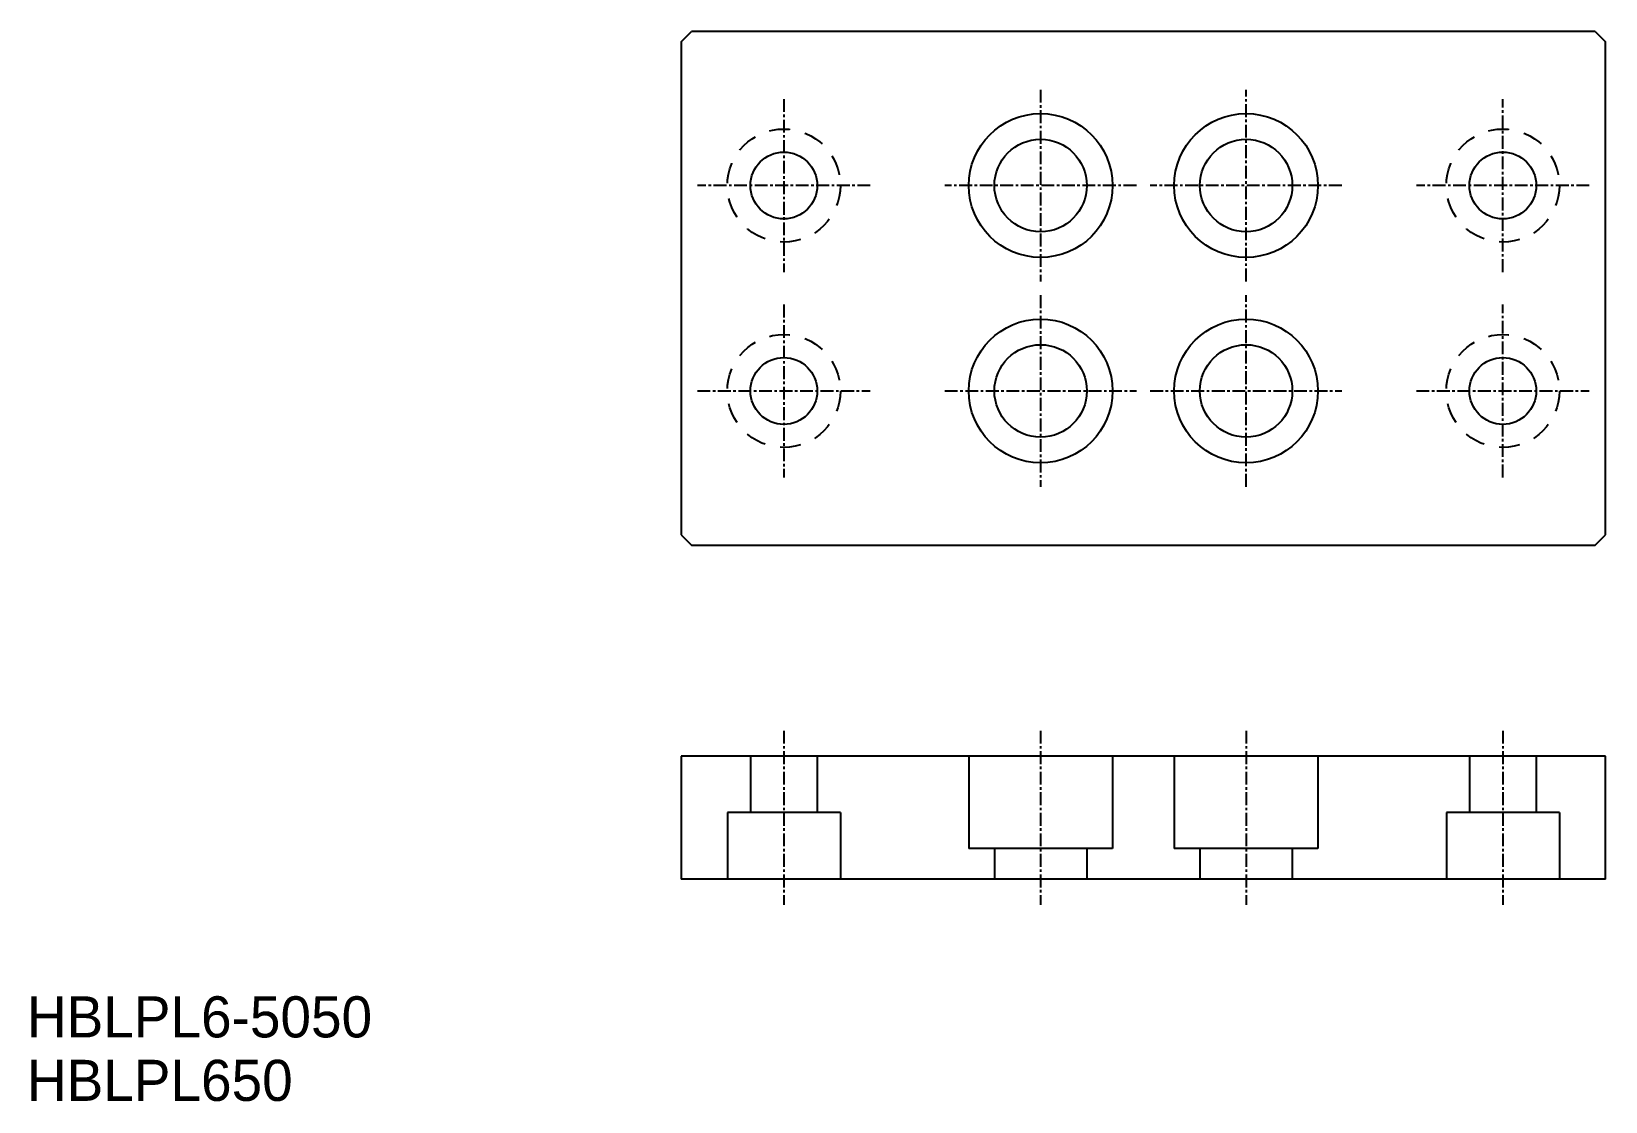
# Model space of a CAD drawing. Extents: x 0 to 154, y 10 to 114.
import ezdxf

# ---------------------------------------------------------------- set-up
doc = ezdxf.new("R2010")
doc.units = 0
doc.linetypes.add('CENTER', pattern=[2, 1.25, -0.25, 0.25, -0.25])
doc.linetypes.add('DASHED', pattern=[3.5, 2, -1.5])
doc.layers.get('0').update_dxf_attribs({"linetype": 'CONTINUOUS'})
doc.layers.add('CENTER', color=1, linetype='CENTER')

msp = doc.modelspace()

# ---------------------------------------------------------------- linework, layer by layer
at = {"color": 7, "linetype": 'CONTINUOUS'}
for p, q in [((63.69, 112.82), (64.69, 113.82)), ((152.69, 113.82), (64.69, 113.82)), ((152.69, 113.82), (153.69, 112.82)), ((63.69, 112.82), (63.69, 64.82)), ((153.69, 64.82), (153.69, 112.82)), ((63.69, 64.82), (64.69, 63.82)), ((152.69, 63.82), (153.69, 64.82)), ((64.69, 63.82), (152.69, 63.82)), ((153.69, 43.28), (63.69, 43.28)), ((63.69, 43.28), (63.69, 31.28)), ((70.44, 43.28), (70.44, 37.78)), ((76.94, 43.28), (76.94, 37.78)), ((91.69, 43.28), (91.69, 34.28)), ((105.69, 43.28), (105.69, 34.28)), ((111.69, 43.28), (111.69, 34.28)), ((125.69, 43.28), (125.69, 34.28)), ((140.44, 43.28), (140.44, 37.78)), ((146.94, 43.28), (146.94, 37.78)), ((153.69, 31.28), (153.69, 43.28)), ((79.19, 37.78), (68.19, 37.78)), ((68.19, 37.78), (68.19, 31.28)), ((79.19, 37.78), (79.19, 31.28)), ((149.19, 37.78), (138.19, 37.78)), ((138.19, 37.78), (138.19, 31.28)), ((149.19, 37.78), (149.19, 31.28)), ((105.69, 34.28), (91.69, 34.28)), ((94.19, 34.28), (94.19, 31.28)), ((103.19, 34.28), (103.19, 31.28)), ((125.69, 34.28), (111.69, 34.28)), ((114.19, 34.28), (114.19, 31.28)), ((123.19, 34.28), (123.19, 31.28)), ((153.69, 31.28), (63.69, 31.28))]:
    msp.add_line(p, q, dxfattribs=at)
for centre, radius in [((98.69, 98.82), 7), ((118.69, 98.82), 7), ((98.69, 98.82), 4.5), ((118.69, 98.82), 4.5), ((73.69, 98.82), 3.25), ((143.69, 98.82), 3.25), ((98.69, 78.82), 7), ((118.69, 78.82), 7), ((98.69, 78.82), 4.5), ((118.69, 78.82), 4.5), ((73.69, 78.82), 3.25), ((143.69, 78.82), 3.25)]:
    msp.add_circle(centre, radius, dxfattribs=at)
at = {"color": 3, "linetype": 'DASHED'}
for centre in [(73.69, 98.82), (143.69, 98.82), (73.69, 78.82), (143.69, 78.82)]:
    msp.add_circle(centre, 5.5, dxfattribs=at)
at = {"layer": 'CENTER', "color": 1, "linetype": 'CENTER'}
for p, q in [((98.69, 108.14), (98.69, 89.49)), ((118.69, 89.49), (118.69, 108.14)), ((73.69, 107.23), (73.69, 90.4)), ((143.69, 90.4), (143.69, 107.23)), ((82.1, 98.82), (65.27, 98.82)), ((108.01, 98.82), (89.36, 98.82)), ((128.01, 98.82), (109.36, 98.82)), ((152.1, 98.82), (135.27, 98.82)), ((98.69, 88.14), (98.69, 69.49)), ((118.69, 69.49), (118.69, 88.14)), ((73.69, 87.23), (73.69, 70.4)), ((143.69, 70.4), (143.69, 87.23)), ((65.27, 78.82), (82.1, 78.82)), ((89.36, 78.82), (108.01, 78.82)), ((109.36, 78.82), (128.01, 78.82)), ((135.27, 78.82), (152.1, 78.82)), ((73.69, 45.75), (73.69, 28.81)), ((98.69, 45.75), (98.69, 28.81)), ((118.69, 45.75), (118.69, 28.81)), ((143.69, 45.75), (143.69, 28.81))]:
    msp.add_line(p, q, dxfattribs=at)

# ---------------------------------------------------------------- texts
at = {"color": 7, "linetype": 'CONTINUOUS'}
for s, p in [('HBLPL6-5050', (0, 15.89)), ('HBLPL650', (0, 9.71))]:
    msp.add_text(s, height=4, dxfattribs=at).set_placement(p)

doc.saveas('drawing.dxf')
